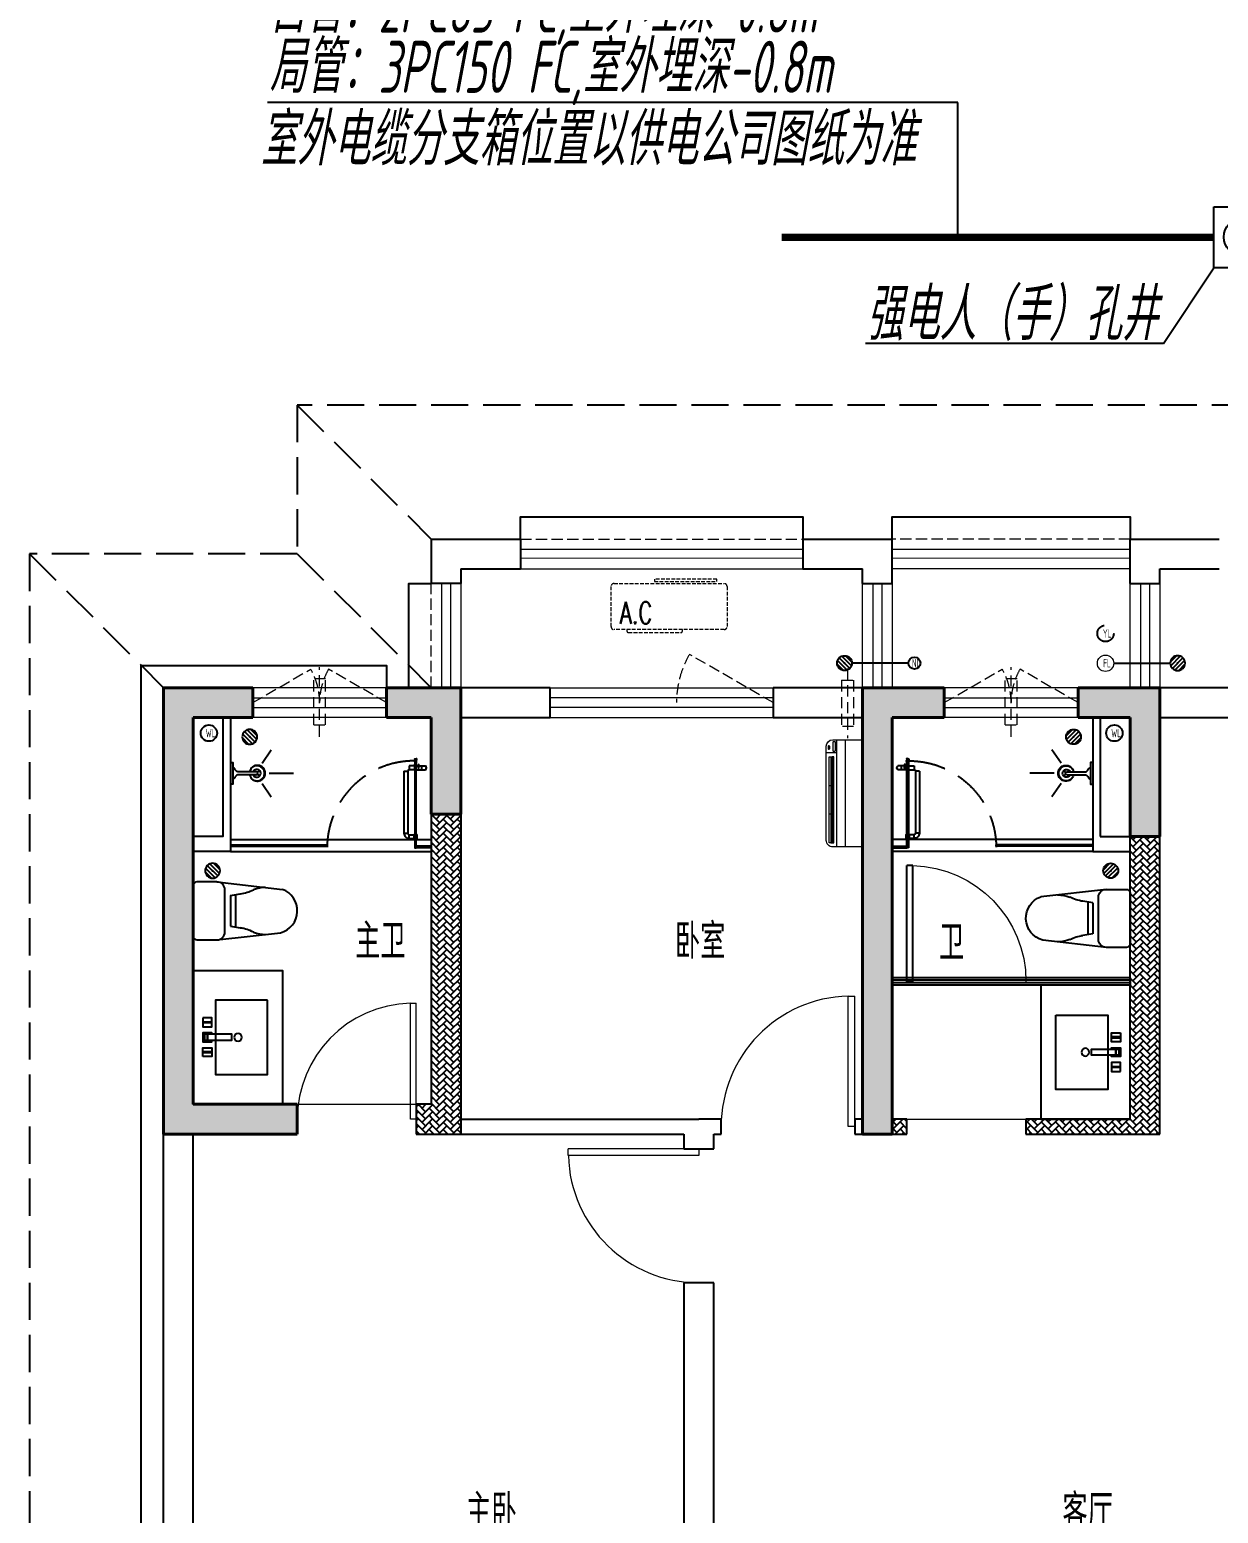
# Model space of a CAD drawing. Extents: x 3753737 to 4713801, y -857380 to 24339.
# Drawn here: x 4468249 to 4476242, y -708984 to -699010 of the extents above; entities that cross this region are included whole.
import ezdxf

# ---------------------------------------------------------------- set-up
doc = ezdxf.new("R2010")
doc.units = 0
doc.header["$LTSCALE"] = 1000
doc.header["$MEASUREMENT"] = 0
doc.linetypes.add('DASH', pattern=[0.35, 0.25, -0.1])
doc.linetypes.add('HIDDEN', pattern=[0.375, 0.25, -0.125])
doc.layers.get('0').update_dxf_attribs({"linetype": 'CONTINUOUS'})
for name, color, linetype in [('!!DIM-动力', 7, 'CONTINUOUS'), ('!!电气', 1, 'CONTINUOUS'), ('CURTWALL', 4, 'CONTINUOUS'), ('DIM-照明', 7, 'CONTINUOUS'), ('IP-bath&kitchen-JOHNSON', 4, 'CONTINUOUS'), ('LVTRY', 252, 'CONTINUOUS'), ('P-bath&kitchen-JOHNSON', 4, 'CONTINUOUS'), ('VPIPE-中水', 122, 'CONTINUOUS'), ('VPIPE-凝结', 150, 'CONTINUOUS'), ('VPIPE-雨水', 4, 'DASH'), ('WALL', 252, 'CONTINUOUS'), ('WIRE-动力', 7, 'CONTINUOUS'), ('保温', 6, 'CONTINUOUS'), ('卫生间', 6, 'CONTINUOUS'), ('看线', 185, 'CONTINUOUS')]:
    doc.layers.add(name, color=color, linetype=linetype)
for name, color, linetype, lineweight in [('COLUMN', 252, 'CONTINUOUS', 40), ('PUB_HATCH', 8, 'CONTINUOUS', 9), ('PUB_TEXT', 7, 'CONTINUOUS', 20), ('VPIPE-废水', 31, 'TG_F', 18), ('WINDOW', 146, 'CONTINUOUS', 20), ('平面-栏杆', 56, 'CONTINUOUS', 15), ('平面-看线', 252, 'CONTINUOUS', 15), ('平面-空调室内机', 176, 'CONTINUOUS', 9), ('平面-空调预留孔', 252, 'CONTINUOUS', 15)]:
    doc.layers.add(name, color=color, linetype=linetype, lineweight=lineweight)
doc.styles.add('_TCH_DIM', font='SIMPLEX', dxfattribs={"bigfont": 'GBCBIG'})
doc.styles.add('HZTXT', font='gbeitc.shx', dxfattribs={"width": 0.8, "height": 400, "bigfont": 'hztxt.shx'})
doc.styles.get("Standard").update_dxf_attribs({"font": 'gbenor.shx', "bigfont": 'gbcbig.shx'})
doc.styles.add('TG_LINETYPE', font='SIMPLEX', dxfattribs={"width": 0.8, "height": 3, "bigfont": 'HZTXT'})
doc.linetypes.add('TG_F', pattern='A,2,-0.3,["F",TG_LINETYPE,S=0.1,R=0,X=-0.23,Y=-0.15],0', length=2.3)
pattern_1 = [(45, (0, 0), (0, 47.4157523), [100.584, -33.528]), (135, (23.708, 23.708), (3e-15, 47.4157523), [100.584, -33.528])]
pattern_2 = [(45, (-420616.58, -363823.725), (0, 47.4157523), [100.584, -33.528]), (135, (-420592.87, -363800.017), (3e-15, 47.4157523), [100.584, -33.528])]

# ---------------------------------------------------------------- blocks, each defined once
blk = doc.blocks.new('A$C148B7D8E')
at = {"layer": '卫生间', "color": 252, "linetype": 'DASH'}
for p, q in [((900, 10000), (1800, 9100)), ((-900, 9000), (0, 8100)), ((900, 9000), (1800, 8100))]:
    blk.add_line(p, q, dxfattribs=at)
blk.add_lwpolyline([(16100, 14000), (16100, 15400), (7700, 15400), (7700, 10800), (7300, 10800), (7300, 10000), (900, 10000), (900, 9000), (-900, 9000), (-900, -900), (1750, -900), (1750, -2100), (23450, -2100), (23450, -900), (25100, -900)], dxfattribs=at)
blk = doc.blocks.new('$lvtry$00000171')
for p, q in [((-74, 11), (-11, 74)), ((-70, -27), (27, 70)), ((-53, -53), (53, 53)), ((-27, -70), (70, 27)), ((11, -74), (74, -11))]:
    blk.add_line(p, q)
blk.add_circle((0, 0), 75)
blk.add_point((0, 0))
blk = doc.blocks.new('DSGDFGF')
blk.add_hatch(color=252).paths.add_polyline_path([(677792.1, 343575.9), (677790.9, 343578.7), (677782.6, 343575.2), (677783.8, 343572.5)])
at = {"color": 252}
for p, q in [((677781, 343575.1), (677792.8, 343580)), ((677781.6, 343574.8), (677782.2, 343575)), ((677781.8, 343558.8), (677784, 343558.3)), ((677784, 343558.3), (677781.8, 343558.3)), ((677792.6, 343568.1), (677782.1, 343568.1)), ((677792.6, 343566.8), (677782.1, 343566.8)), ((677782.2, 343575), (677783.5, 343571.8)), ((677782.3, 343566.8), (677782.3, 343547.2)), ((677783.5, 343571.8), (677792.7, 343575.6)), ((677787.3, 343577.7), (677787.3, 343538.6)), ((677792.9, 343558.9), (677790.7, 343558.4)), ((677790.7, 343558.4), (677792.9, 343558.4)), ((677791.4, 343578.9), (677793.1, 343579.6)), ((677791.4, 343578.9), (677792.7, 343575.6)), ((677792.3, 343566.8), (677792.3, 343545.4)), ((676415.3, 342775.8), (676372.8, 342818.3)), ((676440.6, 342778.8), (676375.8, 342843.6)), ((676457.7, 342790), (676387, 342860.7)), ((676468.9, 342807.1), (676404.1, 342871.9)), ((676471.8, 342832.4), (676429.4, 342874.8)), ((677752.3, 342860.3), (677792.3, 342860.3)), ((677752.3, 342080.3), (677752.3, 342860.3)), ((677792.3, 342080.3), (677792.3, 342860.3)), ((676292.3, 342675.2), (676292.3, 342335.2)), ((676451.7, 342700.2), (676317.3, 342700.2)), ((676451.7, 342700.2), (676891.6, 342650.1)), ((676505, 342363.4), (676505, 342646.9)), ((676543.6, 342608.4), (676622.4, 342622)), ((676575.6, 342613.9), (676575.6, 342396.5)), ((676543.6, 342608.4), (676543.6, 342402)), ((676317.3, 342310.2), (676451.7, 342310.2)), ((676451.7, 342310.2), (676879.4, 342358.9)), ((676543.6, 342402), (676622.4, 342388.4)), ((677792.3, 342080.3), (677752.3, 342080.3))]:
    blk.add_line(p, q, dxfattribs=at)
for points in [[(676792.3, 341855.3), (676442.3, 341855.3), (676442.3, 341355.6), (676792.3, 341355.6)], [(676357.2, 341735.5), (676357.2, 341675.5), (676417.2, 341675.5), (676417.2, 341735.5)], [(676412.2, 341708.5), (676412.2, 341702.5), (676362.2, 341702.5), (676362.2, 341708.5)], [(676387.2, 341585.5), (676387.2, 341625.5), (676367.2, 341625.5), (676367.2, 341585.5)], [(676387.2, 341625.5), (676387.2, 341585.5), (676552.2, 341585.5), (676552.2, 341625.5)], [(676357.2, 341475.5), (676357.2, 341535.5), (676417.2, 341535.5), (676417.2, 341475.5)], [(676412.2, 341502.5), (676412.2, 341508.5), (676362.2, 341508.5), (676362.2, 341502.5)]]:
    blk.add_lwpolyline(points, close=True, dxfattribs=at)
blk.add_lwpolyline([(676417.2, 341625.5), (676417.2, 341635.5), (676357.2, 341635.5), (676357.2, 341575.5), (676417.2, 341575.5), (676417.2, 341585.5)], dxfattribs=at)
blk.add_circle((676593.5, 341605.5), 26, dxfattribs=at)
for centre, radius, start, end in [((677793.5, 343561.9), 13.5, 155.15235, 208.97795), ((677800.8, 343573.5), 20.5, 177.99149, 196.90025), ((677781.4, 343574.2), 1, 111.52657, 175.76516), ((677800.9, 343573.5), 19.5, 177.46581, 196.24837), ((677781.9, 343574.4), 0.5, 112.73297, 178.05418), ((677796, 343562.2), 14.6, 161.89734, 193.71468), ((677782.1, 343555.6), 0.5, 208.97795, 24.22835), ((677791.2, 343559.6), 9.42, 188.01541, 204.22835), ((677781.4, 343560.5), 11.7, 335.41865, 349.51767), ((677792.5, 343555.5), 0.5, 155.41865, 330.15022), ((677816.4, 343571), 24, 160.76087, 187.04874), ((677781, 343562.3), 12.4, 343.94508, 21.34777), ((677793.2, 343578.9), 1.17, 340.04011, 112.53297), ((677781.3, 343561.9), 13.4, 330.15022, 25.08154), ((677793.2, 343579.1), 0.5, 340.76087, 112.53297), ((677813.7, 343571.4), 20.6, 160.04011, 190.84731), ((676317.3, 342675.2), 25, 90, 180), ((676451.7, 342646.9), 53.3, 0, 90), ((676566.3, 342910.4), 293.8, 278.51718, 296.46315), ((676779.2, 342438.8), 224.1, 90, 111.47978), ((676839.7, 342506.4), 152.8, 285.07732, 70.11812), ((676317.3, 342335.2), 25, 180, 270), ((676451.7, 342363.4), 53.3, 270, 0), ((676566.3, 342100), 293.8, 63.53685, 81.48282), ((676779.2, 342571.5), 224.1, 248.52022, 270)]:
    blk.add_arc(centre, radius, start, end, dxfattribs=at)
at = {"color": 252, "lineweight": 13}
blk.add_arc((677772.3, 342080.3), 780, 91.46928, 180, dxfattribs=at)
at = {"color": 252, "extrusion": (0, 0, -1)}
blk.add_ellipse((676422.3, 342825.3), major_axis=(-35.4, 35.4), ratio=1, start_param=5.497787, end_param=11.780972, dxfattribs=at)
at = {"color": 252}
blk.add_open_spline([(677782.3, 343547.2), (677783.2, 343546.4), (677785, 343544.8), (677788.2, 343548.5), (677790.8, 343546.6), (677792.3, 343545.4)], degree=3, knots=[0, 0, 0, 0, 3.066329, 6.218313, 11.124135, 11.124135, 11.124135, 11.124135], dxfattribs=at)
blk.add_point((676422.3, 342825.3), dxfattribs=at)
at = {"layer": 'CURTWALL', "color": 252}
for p, q in [((676292.3, 342105.3), (677892.3, 342105.3)), ((676292.3, 342105.3), (676292.3, 342055.3)), ((676292.3, 342088.7), (677892.3, 342088.7)), ((676292.3, 342072), (677892.3, 342072)), ((676292.3, 342055.3), (677892.3, 342055.3)), ((677892.3, 342105.3), (677892.3, 342055.3))]:
    blk.add_line(p, q, dxfattribs=at)
at = {"layer": 'IP-bath&kitchen-JOHNSON', "color": 252}
for p, q in [((676492.3, 343855.3), (676492.3, 343055)), ((676542.3, 343855.3), (676542.3, 342955)), ((676755.5, 343548.5), (676817.3, 343638)), ((676542.3, 343553.9), (676542.4, 343406.7)), ((676715.9, 343490.9), (676591.6, 343490.9)), ((676715.9, 343469.9), (676591.6, 343469.9)), ((676755.5, 343412.1), (676817.3, 343322.7)), ((676803.7, 343480.3), (676967, 343480.3)), ((676492.3, 343055), (676292.3, 343055)), ((676542.3, 343035), (677892.3, 343035)), ((676542.3, 342955), (676292.3, 342955)), ((676542.3, 343000), (677192.3, 343000)), ((676542.3, 342990), (677192.3, 342990)), ((676542.3, 342955), (677892.3, 342955)), ((677192.3, 342990), (677192.3, 343000)), ((677892.3, 342990), (677792.3, 342990)), ((677792.3, 342980), (677792.3, 342990)), ((677892.3, 342980), (677792.3, 342980))]:
    blk.add_line(p, q, dxfattribs=at)
blk.add_lwpolyline([(676542.3, 343553.9), (676558.1, 343553.9), (676558.1, 343406.7), (676542.4, 343406.7)], dxfattribs=at)
for points in [[(676573, 343506.6, 0.364142), (676558.1, 343518.1, 0.020495)], [(676573, 343454, -0.364142), (676558.1, 343442.6, -0.020495)], [(676591.6, 343490.9, -0.21439), (676573, 343506.6, -7.649644)], [(676591.8, 343469.9, 0.214893), (676573, 343454, 7.649644)]]:
    blk.add_lwpolyline(points, format="xyb", dxfattribs=at)
blk.add_arc((676715.9, 343480.4), 10.5, 270.00849, 90.00849, dxfattribs=at)
for centre, major_axis, ratio, start_param, end_param in [((676723.6, 343480.4), (0, 53.6), 0.987577, 1.76809, 7.656688), ((676721.1, 343480.4), (0, -51), 0.990052, -1.36297, 4.504563), ((676720.1, 343480.4), (0, -26.8), 0.994812, -1.167677, 4.309269), ((676707.1, 343492.9), (-1.43, 0), 0.85, 4.712389, 10.995574), ((676707.1, 343467.9), (-1.43, 0), 0.85, -1.570796, 4.712389), ((676731.5, 343492.9), (-1.43, 0), 0.85, 4.712389, 10.995574), ((676731.5, 343467.9), (-1.43, 0), 0.85, 4.712389, 10.995574)]:
    blk.add_ellipse(centre, major_axis=major_axis, ratio=ratio, start_param=start_param, end_param=end_param, dxfattribs=at)
at = {"layer": 'LVTRY', "color": 252}
for p, q in [((676292.3, 341155.3), (676292.3, 342055.3)), ((676292.3, 342055.3), (676892.3, 342055.3)), ((676892.3, 342055.3), (676892.3, 341155.3)), ((676892.3, 341155.3), (676292.3, 341155.3))]:
    blk.add_line(p, q, dxfattribs=at)
at = {"layer": 'P-bath&kitchen-JOHNSON', "color": 252}
for p, q in [((677745, 343529.5), (677745, 343504.1)), ((677776.6, 343529.5), (677745, 343529.5)), ((677782.2, 343542.4), (677788.6, 343542.4)), ((677782.2, 343512.4), (677782.2, 343542.4)), ((677782.2, 343512.4), (677788.6, 343512.4)), ((677792.3, 343566.8), (677782.3, 343566.8)), ((677782.3, 343566.8), (677782.3, 342980)), ((677785.1, 343542.4), (677787.4, 343540.1)), ((677785.1, 343523.3), (677785.1, 343542.4)), ((677785.1, 343531.5), (677785.1, 343512.4)), ((677785.1, 343512.4), (677787.4, 343514.7)), ((677787.4, 343524.9), (677787.4, 343540.1)), ((677787.4, 343524.9), (677787.4, 343514.7)), ((677788.6, 343542.4), (677790.3, 343540.6)), ((677788.6, 343540.1), (677788.6, 343542.4)), ((677788.6, 343514.7), (677788.6, 343512.4)), ((677788.6, 343512.4), (677790.3, 343514.1)), ((677790.3, 343540.1), (677790.3, 343540.6)), ((677790.3, 343514.7), (677790.3, 343514.1)), ((677792.3, 342980), (677792.3, 343566.8)), ((677798.5, 343529.5), (677853.2, 343529.5)), ((677803.9, 343542.4), (677806.8, 343542.4)), ((677803.9, 343542.4), (677803.9, 343512.4)), ((677803.9, 343512.4), (677806.8, 343512.4)), ((677806.8, 343542.4), (677809.1, 343540.1)), ((677806.8, 343542.4), (677806.8, 343524.9)), ((677806.8, 343512.4), (677806.8, 343529.8)), ((677806.8, 343512.4), (677809.1, 343514.7)), ((677809.1, 343514.7), (677809.1, 343540.1)), ((677830.2, 343504.1), (677830.2, 343529.5)), ((677709.2, 343493.7), (677709.2, 343078.1)), ((677709.2, 343493.7), (677734.6, 343493.7)), ((677734.6, 343493.7), (677734.6, 343078.1)), ((677776.6, 343504.1), (677745, 343504.1)), ((677798.5, 343504.1), (677853.2, 343504.1)), ((677709.2, 343078.1), (677734.6, 343078.1)), ((677744.9, 343042.3), (677744.9, 343067.7)), ((677744.9, 343067.7), (677776.6, 343067.7)), ((677744.9, 343042.3), (677776.6, 343042.3)), ((677778.9, 343070), (677776.6, 343067.7)), ((677776.6, 343067.7), (677776.6, 343042.3)), ((677778.9, 343040), (677776.6, 343042.3)), ((677778.9, 343070), (677778.9, 343040)), ((677781.8, 343070), (677778.9, 343070)), ((677781.8, 343040), (677778.9, 343040)), ((677781.8, 343070), (677781.8, 343040)), ((677793.3, 343070), (677796.2, 343070)), ((677793.3, 343040), (677793.3, 343070)), ((677793.3, 343040), (677796.2, 343040)), ((677796.2, 343040), (677796.2, 343070)), ((677796.2, 343070), (677797.9, 343068.3)), ((677797.9, 343041.8), (677797.9, 343068.3)), ((677782.3, 342980), (677792.3, 342980))]:
    blk.add_line(p, q, dxfattribs=at)
at = {"layer": 'P-bath&kitchen-JOHNSON', "color": 252, "linetype": 'DASH'}
blk.add_arc((677778.5, 342977.6), 586.2, 89.79672, 179.39224, dxfattribs=at)
at = {"layer": 'P-bath&kitchen-JOHNSON', "color": 252}
blk.add_arc((677844.7, 343516.8), 15.3, 304.05298, 55.96165, dxfattribs=at)
for centre, major_axis, start_param, end_param in [((677745, 343493.7), (0, 10.4), 0, 1.570796), ((677744.9, 343078.1), (0, 35.7), 1.570796, 3.141593), ((677744.9, 343078.1), (0, 10.4), 1.570796, 3.141593)]:
    blk.add_ellipse(centre, major_axis=major_axis, ratio=1, start_param=start_param, end_param=end_param, dxfattribs=at)
at = {"layer": 'LVTRY', "color": 252, "xscale": -0.6666666667107826, "yscale": 0.6666666667107826}
blk.add_blockref('$lvtry$00000171', (676672.3, 343725.3), dxfattribs=at)
blk = doc.blocks.new('rrrrrrrrrrrra')
at = {"color": 8}
for p, q in [((-112.4, 458.7), (-112.4, 324.3)), ((252.6, 483.7), (-87.4, 483.7)), ((277.6, 324.3), (277.6, 458.7)), ((-112.4, 324.3), (-63.7, -103.4)), ((277.6, 324.3), (227.5, -115.6)), ((-59.1, 271.1), (224.3, 271.1)), ((-20.6, 232.4), (-34.2, 153.6)), ((191.3, 200.5), (-26.1, 200.5)), ((185.8, 232.4), (-20.6, 232.4)), ((185.8, 232.4), (199.4, 153.6))]:
    blk.add_line(p, q, dxfattribs=at)
for centre, radius, start, end in [((-87.4, 458.7), 25, 90, 180), ((252.6, 458.7), 25, 0, 90), ((-59.1, 324.3), 53.3, 180, 270), ((224.3, 324.3), 53.3, 270, 0), ((-322.6, 209.8), 293.8, 333.53685, 351.48282), ((487.8, 209.8), 293.8, 188.51718, 206.46315), ((149, -3.2), 224.1, 158.52022, 180), ((16.2, -3.2), 224.1, 0, 21.47978), ((83.8, -63.6), 152.8, 195.07732, 340.11812)]:
    blk.add_arc(centre, radius, start, end, dxfattribs=at)
blk = doc.blocks.new('A$C1E0F638F')
for points in [[(499.7, 435.1), (499.7, 85.1), (0, 85.1), (0, 435.1)], [(269.9, 30), (229.9, 30), (229.9, 195), (269.9, 195)], [(119.9, 0), (179.9, 0), (179.9, 60), (119.9, 60)], [(146.9, 55), (152.9, 55), (152.9, 5), (146.9, 5)], [(229.9, 30), (269.9, 30), (269.9, 10), (229.9, 10)], [(379.9, 0), (319.9, 0), (319.9, 60), (379.9, 60)], [(352.9, 55), (346.9, 55), (346.9, 5), (352.9, 5)]]:
    blk.add_lwpolyline(points, close=True)
blk.add_lwpolyline([(269.9, 60), (279.9, 60), (279.9, 0), (219.9, 0), (219.9, 60), (229.9, 60)])
blk.add_circle((249.9, 236.3), 26)
blk = doc.blocks.new('A$C5DCB2F21')
at = {"layer": 'IP-bath&kitchen-JOHNSON', "color": 8}
for p, q in [((73.6, 0), (-73.6, 0)), ((-10.5, -173.5), (-10.5, -49.3)), ((10.6, -173.5), (10.6, -49.3)), ((-68.3, -213.2), (-157.7, -275)), ((-0.1, -261.4), (-0.1, -424.7)), ((68.2, -213.2), (157.6, -275))]:
    blk.add_line(p, q, dxfattribs=at)
blk.add_lwpolyline([(73.6, 0), (73.6, -15.8), (-73.6, -15.8), (-73.6, 0)], dxfattribs=at)
for points in [[(-26.3, -30.7, -0.364142), (-37.8, -15.8, -0.020495)], [(-10.5, -49.4, 0.214893), (-26.3, -30.7, 7.649644)], [(10.6, -49.3, -0.21439), (26.3, -30.7, -7.649644)], [(26.3, -30.7, 0.364142), (37.8, -15.8, 0.020495)]]:
    blk.add_lwpolyline(points, format="xyb", dxfattribs=at)
blk.add_arc((0, -173.5), 10.5, 180, 0, dxfattribs=at)
for centre, major_axis, ratio, start_param, end_param in [((0, -181.3), (53.6, 0), 0.987577, 1.76809, 7.656688), ((0, -178.8), (-51, 0), 0.990052, -1.36297, 4.504563), ((0, -177.8), (-26.8, 0), 0.994812, -1.167677, 4.309269), ((-12.4, -164.7), (0, 1.43), 0.85, -1.570796, 4.712389), ((-12.4, -189.2), (0, 1.43), 0.85, 4.712389, 10.995574), ((12.5, -164.7), (0, 1.43), 0.85, 4.712389, 10.995574), ((12.5, -189.2), (0, 1.43), 0.85, 4.712389, 10.995574)]:
    blk.add_ellipse(centre, major_axis=major_axis, ratio=ratio, start_param=start_param, end_param=end_param, dxfattribs=at)
blk = doc.blocks.new('GDGDRGDGRD')
blk.add_hatch(color=252).paths.add_polyline_path([(491782.3, 524769), (491781.2, 524771.8), (491772.9, 524768.4), (491774, 524765.6)])
at = {"color": 252}
for p, q in [((491771.2, 524768.2), (491783, 524773.1)), ((491771.9, 524767.9), (491772.4, 524768.2)), ((491772, 524751.9), (491774.2, 524751.4)), ((491774.2, 524751.4), (491772.1, 524751.5)), ((491782.8, 524759.9), (491772.3, 524759.9)), ((491772.4, 524768.2), (491773.7, 524764.9)), ((491782.8, 524761.2), (491772.4, 524761.2)), ((491772.6, 524759.9), (491772.6, 524740.3)), ((491773.7, 524764.9), (491783, 524768.8)), ((491777.6, 524770.8), (491777.6, 524731.7)), ((491783.2, 524752), (491781, 524751.5)), ((491781, 524751.5), (491783.1, 524751.5)), ((491781.6, 524772), (491783.3, 524772.7)), ((491781.6, 524772), (491783, 524768.8)), ((491782.6, 524759.9), (491782.6, 524738.5))]:
    blk.add_line(p, q, dxfattribs=at)
for centre, radius, start, end in [((491783.7, 524755), 13.5, 155.15235, 208.97795), ((491771.6, 524767.3), 1, 111.52657, 175.76516), ((491791.1, 524766.6), 20.5, 177.99149, 196.90025), ((491772.1, 524767.5), 0.5, 112.73297, 178.05418), ((491791.1, 524766.7), 19.5, 177.46581, 196.24837), ((491786.2, 524755.4), 14.6, 161.89734, 193.71468), ((491772.3, 524748.7), 0.5, 208.97795, 24.22835), ((491781.4, 524752.8), 9.42, 188.01541, 204.22835), ((491782.7, 524748.6), 0.5, 155.41865, 330.15022), ((491771.6, 524753.7), 11.7, 335.41865, 349.51767), ((491806.6, 524764.1), 24, 160.76087, 187.04874), ((491771.3, 524755.4), 12.4, 343.94508, 21.34777), ((491783.4, 524772), 1.17, 340.04011, 112.53297), ((491771.5, 524755), 13.4, 330.15022, 25.08154), ((491783.5, 524772.2), 0.5, 340.76087, 112.53297), ((491803.9, 524764.6), 20.6, 160.04011, 190.84731)]:
    blk.add_arc(centre, radius, start, end, dxfattribs=at)
blk.add_open_spline([(491772.6, 524740.3), (491773.5, 524739.5), (491775.3, 524737.9), (491778.5, 524741.7), (491781, 524739.7), (491782.6, 524738.5)], degree=3, knots=[0, 0, 0, 0, 3.066329, 6.218313, 11.124135, 11.124135, 11.124135, 11.124135])
at = {"layer": 'IP-bath&kitchen-JOHNSON', "color": 252}
for p, q in [((490532.6, 524228.1), (491882.6, 524228.1)), ((490532.6, 524193.1), (491182.6, 524193.1)), ((490532.6, 524183.1), (491182.6, 524183.1)), ((490532.6, 524148.1), (491882.6, 524148.1)), ((491182.6, 524183.1), (491182.6, 524193.1)), ((491882.6, 524183.1), (491782.6, 524183.1)), ((491782.6, 524173.1), (491782.6, 524183.1)), ((491882.6, 524173.1), (491782.6, 524173.1))]:
    blk.add_line(p, q, dxfattribs=at)
for points in [[(490532.6, 525048.5), (490532.6, 524148.1), (490282.6, 524148.1)], [(490482.6, 525048.5), (490482.6, 524248.1), (490282.6, 524248.1)]]:
    blk.add_lwpolyline(points, dxfattribs=at)
at = {"layer": 'LVTRY', "color": 252}
blk.add_lwpolyline([(490882.6, 522448.5), (490282.6, 522448.5), (490282.6, 523348.5), (490882.6, 523348.5)], close=True, dxfattribs=at)
at = {"layer": 'P-bath&kitchen-JOHNSON', "color": 252}
for p, q in [((491772.5, 524735.5), (491778.8, 524735.5)), ((491772.5, 524705.5), (491772.5, 524735.5)), ((491775.4, 524735.5), (491777.7, 524733.2)), ((491775.4, 524716.5), (491775.4, 524735.5)), ((491778.8, 524735.5), (491780.5, 524733.8)), ((491778.8, 524733.2), (491778.8, 524735.5)), ((491794.2, 524735.5), (491797.1, 524735.5)), ((491794.2, 524735.5), (491794.2, 524705.5)), ((491797.1, 524735.5), (491799.4, 524733.2)), ((491797.1, 524735.5), (491797.1, 524718.1)), ((491699.5, 524686.9), (491699.5, 524271.2)), ((491699.5, 524686.9), (491724.8, 524686.9)), ((491724.8, 524686.9), (491724.8, 524271.2)), ((491735.2, 524722.6), (491735.2, 524697.2)), ((491766.9, 524722.6), (491735.2, 524722.6)), ((491766.9, 524697.2), (491735.2, 524697.2)), ((491772.5, 524705.5), (491778.8, 524705.5)), ((491775.4, 524724.6), (491775.4, 524705.5)), ((491775.4, 524705.5), (491777.7, 524707.8)), ((491777.7, 524718), (491777.7, 524733.2)), ((491777.7, 524718), (491777.7, 524707.8)), ((491778.8, 524707.8), (491778.8, 524705.5)), ((491778.8, 524705.5), (491780.5, 524707.3)), ((491780.5, 524733.2), (491780.5, 524733.8)), ((491780.5, 524707.8), (491780.5, 524707.3)), ((491788.8, 524722.6), (491843.5, 524722.6)), ((491788.8, 524697.2), (491843.5, 524697.2)), ((491794.2, 524705.5), (491797.1, 524705.5)), ((491797.1, 524705.5), (491797.1, 524723)), ((491797.1, 524705.5), (491799.4, 524707.9)), ((491799.4, 524707.9), (491799.4, 524733.2)), ((491820.4, 524697.2), (491820.4, 524722.6)), ((491699.5, 524271.2), (491724.8, 524271.2)), ((491735.2, 524235.5), (491735.2, 524260.8)), ((491735.2, 524260.8), (491766.9, 524260.8)), ((491769.2, 524263.1), (491766.9, 524260.8)), ((491766.9, 524260.8), (491766.9, 524235.5)), ((491769.2, 524263.1), (491769.2, 524233.2)), ((491772, 524263.1), (491769.2, 524263.1)), ((491772, 524263.1), (491772, 524233.2)), ((491783.6, 524263.1), (491786.4, 524263.1)), ((491783.6, 524233.2), (491783.6, 524263.1)), ((491786.4, 524233.2), (491786.4, 524263.1)), ((491786.4, 524263.1), (491788.2, 524261.4)), ((491788.2, 524234.9), (491788.2, 524261.4)), ((491735.2, 524235.5), (491766.9, 524235.5)), ((491769.2, 524233.2), (491766.9, 524235.5)), ((491772, 524233.2), (491769.2, 524233.2)), ((491783.6, 524233.2), (491786.4, 524233.2))]:
    blk.add_line(p, q, dxfattribs=at)
blk.add_lwpolyline([(491782.6, 524173.1), (491782.6, 524759.9), (491772.6, 524759.9), (491772.6, 524173.2)], close=True, dxfattribs=at)
at = {"layer": 'P-bath&kitchen-JOHNSON', "color": 252, "linetype": 'DASH'}
blk.add_arc((491768.7, 524170.7), 586.2, 89.79672, 179.39224, dxfattribs=at)
at = {"layer": 'P-bath&kitchen-JOHNSON', "color": 252}
blk.add_arc((491834.9, 524709.9), 15.3, 304.05298, 55.96165, dxfattribs=at)
for centre, major_axis, start_param, end_param in [((491735.2, 524686.9), (0, 10.4), 0, 1.570796), ((491735.2, 524271.2), (0, 35.7), 1.570796, 3.141593), ((491735.2, 524271.2), (0, 10.4), 1.570796, 3.141593)]:
    blk.add_ellipse(centre, major_axis=major_axis, ratio=1, start_param=start_param, end_param=end_param, dxfattribs=at)
at = {"layer": 'IP-bath&kitchen-JOHNSON', "color": 252, "rotation": 90.008488524447}
blk.add_blockref('A$C5DCB2F21', (490532.6, 524673.5), dxfattribs=at)
at = {"layer": 'LVTRY', "color": 252, "xscale": -0.6666666667107826, "yscale": 0.6666666667107826}
for p in [(490662.6, 524918.5), (490412.6, 524018.5)]:
    blk.add_blockref('$lvtry$00000171', p, dxfattribs=at)
at = {"layer": 'LVTRY', "color": 252, "extrusion": (0, 0, -1), "xscale": -1, "zscale": -1, "rotation": 270}
blk.add_blockref('rrrrrrrrrrrra', (-490766.3, 523665.7), dxfattribs=at)
at = {"layer": 'LVTRY', "color": 252, "xscale": -1, "rotation": 270}
blk.add_blockref('A$C1E0F638F', (490347.5, 522648.8), dxfattribs=at)
blk = doc.blocks.new('GFDGFSDFGD')
at = {"layer": 'PUB_HATCH'}
for points in [[(421116.7, 373023.7), (420516.6, 373023.7), (420516.6, 370023.7), (421416.6, 370023.7), (421416.6, 370223.7), (420716.6, 370223.7), (420716.6, 372823.7), (421116.7, 372823.7)], [(422016.7, 373023.7), (422016.7, 372823.7), (422316.6, 372823.7), (422316.6, 372173.7), (422516.6, 372173.7), (422516.6, 373023.7)], [(425766.6, 373023.7), (425216.6, 373023.7), (425216.6, 370023.7), (425416.6, 370023.7), (425416.6, 372823.7), (425766.6, 372823.7)], [(426666.7, 373023.7), (426666.7, 372823.7), (427016.6, 372823.7), (427016.6, 372023.7), (427216.6, 372023.7), (427216.6, 373023.7)]]:
    blk.add_hatch(color=256, dxfattribs=at).paths.add_polyline_path(points)
at = {"layer": 'COLUMN', "color": 252}
for p, q in [((421116.7, 373023.7), (420516.6, 373023.7)), ((420516.6, 373023.7), (420516.6, 370023.7)), ((421116.7, 372823.7), (421116.7, 373023.7)), ((422016.7, 373023.7), (422016.7, 372823.7)), ((422516.6, 373023.7), (422016.7, 373023.7)), ((422516.6, 372173.7), (422516.6, 373023.7)), ((425766.6, 373023.7), (425216.6, 373023.7)), ((425216.6, 373023.7), (425216.6, 370023.7)), ((425766.6, 372823.7), (425766.6, 373023.7)), ((426666.7, 373023.7), (426666.7, 372823.7)), ((427216.6, 373023.7), (426666.7, 373023.7)), ((427216.6, 372023.7), (427216.6, 373023.7)), ((420716.6, 370223.7), (420716.6, 372823.7)), ((420716.6, 372823.7), (421116.7, 372823.7)), ((422016.7, 372823.7), (422316.6, 372823.7)), ((422316.6, 372823.7), (422316.6, 372173.7)), ((425416.6, 370023.7), (425416.6, 372823.7)), ((425416.6, 372823.7), (425766.6, 372823.7)), ((426666.7, 372823.7), (427016.6, 372823.7)), ((427016.6, 372823.7), (427016.6, 372023.7)), ((422316.6, 372173.7), (422516.6, 372173.7)), ((427016.6, 372023.7), (427216.6, 372023.7)), ((421416.6, 370223.7), (420716.6, 370223.7)), ((421416.6, 370023.7), (421416.6, 370223.7)), ((420516.6, 370023.7), (421416.6, 370023.7)), ((425216.6, 370023.7), (425416.6, 370023.7))]:
    blk.add_line(p, q, dxfattribs=at)
blk = doc.blocks.new('GDFGDGRD')
at = {"layer": '保温', "linetype": 'ByBlock', "ltscale": 10}
h = blk.add_hatch(dxfattribs=at)
h.set_pattern_fill('AR-HBONE', color=251, scale=55)
h.set_pattern_definition(pattern_1)
h.paths.add_polyline_path([(427216.6, 370023.7), (427216.6, 372023.7), (427016.6, 372023.7), (427016.6, 370023.7)])
h = blk.add_hatch(dxfattribs=at)
h.set_pattern_fill('AR-HBONE', color=251, scale=55)
h.set_pattern_definition(pattern_1)
h.paths.add_polyline_path([(425516.6, 370023.7), (425516.6, 370123.7), (425416.6, 370123.7), (425416.6, 370023.7)])
h = blk.add_hatch(dxfattribs=at)
h.set_pattern_fill('AR-HBONE', color=251, scale=55)
h.set_pattern_definition(pattern_1)
h.paths.add_polyline_path([(427016.6, 370023.7), (427016.6, 370123.7), (426316.6, 370123.7), (426316.6, 370023.7)])
blk = doc.blocks.new('A$C001338C2')
at = {"color": 8}
for p, q in [((845, 304), (55, 304)), ((109, 215), (109, 304)), ((0, 249), (0, 22)), ((900, 22), (900, 249)), ((22, 0), (878, 0))]:
    blk.add_line(p, q, dxfattribs=at)
at = {"color": 8, "lineweight": 5}
for p, q in [((865, 279), (144, 279)), ((144, 279), (144, 266)), ((387, 279), (144, 279)), ((144, 279), (144, 253)), ((144, 266), (865, 266)), ((144, 240), (144, 253)), ((144, 253), (865, 253)), ((387, 240), (387, 279)), ((865, 279), (622, 279)), ((622, 279), (622, 240)), ((865, 253), (865, 279)), ((865, 266), (865, 240)), ((900, 215), (0, 215)), ((900, 143), (0, 143)), ((865, 240), (144, 240)), ((622, 240), (387, 240))]:
    blk.add_line(p, q, dxfattribs=at)
at = {"color": 8}
for points in [[(73, 275), (57, 275, -0.414214), (51, 281), (51, 283, -0.414214), (57, 289), (73, 289, -0.414214), (79, 283), (79, 281, -0.414214)], [(89, 226), (22, 226, -0.414214), (17, 232), (17, 243, -0.414214), (22, 249), (89, 249, -0.414214), (95, 243), (95, 232, -0.414214)]]:
    blk.add_lwpolyline(points, format="xyb", close=True, dxfattribs=at)
for centre, radius, start, end in [((55, 249), 55, 90, 180), ((845, 249), 55, 360, 90), ((22, 22), 22, 180, 270), ((878, 22), 22, 270, 360)]:
    blk.add_arc(centre, radius, start, end, dxfattribs=at)
blk = doc.blocks.new('dongkong')
at = {"layer": '平面-空调预留孔', "color": 8, "linetype": 'HIDDEN', "ltscale": 0.3}
for p, q in [((-603796, 210899.9), (-603796, 210431.5)), ((-603836, 210821), (-603836, 210510.8)), ((-603836, 210821), (-603756, 210821)), ((-603756, 210821), (-603756, 210510.8))]:
    blk.add_line(p, q, dxfattribs=at)
blk.add_lwpolyline([(-603756, 210510.8), (-603836, 210510.8)], dxfattribs=at)
blk = doc.blocks.new('rtyryrtyeeretee')
at = {"layer": '平面-空调预留孔', "color": 252, "linetype": 'DASH', "ltscale": 0.1}
for p, q in [((669748.9, 343882), (669748.9, 343872)), ((669758.9, 343862), (670111.7, 343862)), ((670121.7, 343872), (670121.7, 343882))]:
    blk.add_line(p, q, dxfattribs=at)
blk.add_lwpolyline([(670352.8, 344221.1), (669933, 344221.1), (669933, 344206), (670352.8, 344206)], close=True, dxfattribs=at)
blk.add_lwpolyline([(670402, 343882), (669662, 343882, -0.414214), (669642, 343902), (669642, 344172, -0.414214), (669662, 344192), (670402, 344192, -0.414214), (670422, 344172), (670422, 343902, -0.414214)], format="xyb", close=True, dxfattribs=at)
for centre, start, end in [((669758.9, 343872), 180, 270), ((670111.7, 343872), 270, 0)]:
    blk.add_arc(centre, 10, start, end, dxfattribs=at)
at = {"layer": '平面-空调预留孔', "color": 252, "linetype": 'DASH', "ltscale": 0.1, "style": '_TCH_DIM', "width": 0.705882}
blk.add_text('A.C', height=146.88, dxfattribs=at).set_placement((669701.4, 343921.6))
blk = doc.blocks.new('$WINLIB2D$00000001')
at = {"color": 0}
for points in [[(-0.5, 0.5), (-0.5, -0.5)], [(-0.5, 0.5), (0.5, 0.5)], [(0.5, -0.5), (0.5, 0.5)], [(0.5, 0.1667), (-0.5, 0.1667)], [(0.5, -0.1667), (-0.5, -0.1667)], [(-0.5, -0.5), (0.5, -0.5)]]:
    blk.add_lwpolyline(points, dxfattribs=at)
blk = doc.blocks.new('$DorLib2D$00000001')
for p, q in [((0.45, 0.975), (0.5, 0.975)), ((0.45, 0), (0.45, 0.975)), ((0.5, 0), (0.5, 0.975)), ((0.5, 0), (0.45, 0))]:
    blk.add_line(p, q)
at = {"lineweight": 13}
blk.add_arc((0.475, 0), 0.975, 91.4693, 180, dxfattribs=at)
blk = doc.blocks.new('A$C5F341E43')
at = {"layer": '保温', "linetype": 'ByBlock', "ltscale": 10}
h = blk.add_hatch(dxfattribs=at)
h.set_pattern_fill('AR-HBONE', color=252, scale=55)
h.set_pattern_definition(pattern_2)
h.paths.add_polyline_path([(1900.1, 6200), (1900.1, 8350), (1700.1, 8350), (1700.1, 6200)])
h = blk.add_hatch(dxfattribs=at)
h.set_pattern_fill('AR-HBONE', color=252, scale=55)
h.set_pattern_definition(pattern_2)
h.paths.add_polyline_path([(1700.1, 6200), (1700.1, 6400), (1600.1, 6400), (1600.1, 6200)])
at = {"layer": 'VPIPE-中水', "color": 252, "linetype": 'Continuous'}
for centre in [(205.1, 8895), (6294.8, 8895)]:
    blk.add_circle(centre, 55, dxfattribs=at)
at = {"layer": 'VPIPE-凝结', "color": 252, "ltscale": 0.1}
for p, q in [((4910, 9365.5), (4530, 9365.5)), ((6290, 9365.5), (6670, 9365.5))]:
    blk.add_line(p, q, dxfattribs=at)
at = {"layer": 'VPIPE-凝结', "color": 252}
blk.add_circle((4950, 9365.5), 40, dxfattribs=at)
at = {"layer": 'VPIPE-废水', "color": 252}
blk.add_circle((6235, 9365), 55, dxfattribs=at)
at = {"layer": 'VPIPE-雨水', "color": 252}
blk.add_circle((6235, 9565), 55, dxfattribs=at)
at = {"layer": 'WALL', "color": 252}
for p, q in [((1700, 10200), (1700, 9900)), ((1700, 10200), (2300, 10200)), ((2300, 10200), (2300, 10000)), ((4200, 10200), (4800, 10200)), ((4200, 10200), (4200, 10000)), ((4800, 9900), (4800, 10200)), ((6400, 10200), (7000, 10200)), ((6400, 9900), (6400, 10200)), ((1900, 10000), (1900, 9900)), ((1900, 10000), (2300, 10000)), ((4200, 10000), (4600, 10000)), ((4600, 9900), (4600, 10000)), ((6600, 10000), (7000, 10000)), ((6600, 9900), (6600, 10000)), ((1900, 9900), (1700, 9900)), ((4600, 9900), (4800, 9900)), ((6400, 9900), (6600, 9900)), ((500.1, 9200), (-100, 9200)), ((-100, 6300), (-100, 9200)), ((500.1, 9000), (500.1, 9200)), ((1800, 9200), (1400.1, 9200)), ((1400.1, 9200), (1400.1, 9000)), ((2500, 9200), (1800, 9200)), ((2500, 9000), (2500, 9200)), ((4700, 9200), (4000, 9200)), ((4000, 9200), (4000, 9000)), ((5150, 9200), (4700, 9200)), ((5150, 9000), (5150, 9200)), ((6500, 9200), (6050, 9200)), ((6050, 9200), (6050, 9000)), ((7100, 9200), (6500, 9200)), ((100, 9000), (500.1, 9000)), ((100, 6400), (100, 9000)), ((1400.1, 9000), (1700, 9000)), ((1700, 9000), (1700, 6400)), ((1900, 9000), (2500, 9000)), ((1900, 9000), (1900, 6300)), ((4000, 9000), (4600, 9000)), ((4600, 6300), (4600, 9000)), ((4800, 9000), (5150, 9000)), ((4800, 6300), (4800, 9000)), ((6050, 9000), (6400, 9000)), ((6400, 6300), (6400, 9000)), ((6600, 6200), (6600, 9000)), ((6600, 9000), (7100, 9000)), ((800, 6400), (100, 6400)), ((800, 6200), (800, 6400)), ((1700, 6400), (1600, 6400)), ((1600, 6400), (1600, 6200)), ((-100, 1100), (-100, 6300)), ((1900, 6300), (3500, 6300)), ((3650, 6300), (3500, 6300)), ((3650, 6200), (3650, 6300)), ((4600, 6300), (4550, 6300)), ((4550, 6300), (4550, 6200)), ((4900, 6300), (4800, 6300)), ((4900, 6200), (4900, 6300)), ((6400, 6300), (5700, 6300)), ((5700, 6300), (5700, 6200)), ((100, 6200), (800, 6200)), ((100, 1300), (100, 6200)), ((1600, 6200), (1800, 6200)), ((1800, 6200), (3400, 6200)), ((3400, 6200), (3400, 6100)), ((3600, 6200), (3650, 6200)), ((3600, 6100), (3600, 6200)), ((4550, 6200), (4700, 6200)), ((4700, 6200), (4900, 6200)), ((5700, 6200), (6600, 6200)), ((3400, 6100), (3600, 6100)), ((3600, 5200), (3400, 5200)), ((3400, 5200), (3400, 1900)), ((3600, 1900), (3600, 5200))]:
    blk.add_line(p, q, dxfattribs=at)
at = {"layer": 'WINDOW', "color": 252}
for p, q in [((800, 6400), (1600, 6400)), ((4900, 6300, 800), (5700, 6300, 800))]:
    blk.add_line(p, q, dxfattribs=at)
at = {"layer": 'WINDOW', "color": 252, "linetype": 'DASH'}
for p, q in [((4900, 6300), (4900, 6200)), ((5700, 6200), (5700, 6300))]:
    blk.add_line(p, q, dxfattribs=at)
at = {"layer": 'WINDOW', "color": 252, "linetype": 'DASH', "ltscale": 0.3}
for points in [[(4000, 9100), (3436.9, 9424.6, 0.131485), (3350, 9100)], [(500.1, 9100), (889.8, 9324.9, -0.131605), (950.1, 9100)], [(1400.1, 9100), (1010.3, 9324.9, 0.131605), (950.1, 9100)], [(5150.1, 9100), (5539.8, 9324.9, -0.131605), (5600.1, 9100)], [(6050.1, 9100), (5660.3, 9324.9, 0.131605), (5600.1, 9100)]]:
    blk.add_lwpolyline(points, format="xyb", dxfattribs=at)
at = {"layer": '保温', "color": 252, "linetype": 'ByBlock', "ltscale": 10}
blk.add_line((1900.1, 6300), (1900.1, 6200), dxfattribs=at)
at = {"layer": '平面-栏杆', "color": 252}
for points in [[(4200, 10130), (2300, 10130.3)], [(6400, 10130), (4800, 10130.3)], [(4200, 10070), (2300, 10070.3)], [(6400, 10070), (4800, 10070.3)], [(1770.3, 9900), (1770, 9200)], [(1830.3, 9900), (1830, 9200)], [(4670, 9900), (4669.7, 9200)], [(4730, 9900), (4729.7, 9200)], [(6470, 9900), (6469.7, 9200)], [(6530, 9900), (6529.7, 9200)]]:
    blk.add_lwpolyline(points, dxfattribs=at)
at = {"layer": '平面-看线', "color": 252, "linetype": 'DASH', "ltscale": 0.3}
blk.add_line((1700, 9200), (1700.3, 9900), dxfattribs=at)
at = {"layer": '平面-看线', "color": 252}
for p, q in [((4599.7, 9200), (4600, 9900)), ((6399.7, 9200), (6400, 9900))]:
    blk.add_line(p, q, dxfattribs=at)
at = {"layer": '平面-看线', "color": 252, "linetype": 'DASH', "ltscale": 0.3}
for points in [[(2300, 10200), (4200, 10200)], [(6400, 10200), (4800, 10200)]]:
    blk.add_lwpolyline(points, dxfattribs=at)
at = {"layer": '平面-看线', "color": 252}
for points in [[(2300, 10000), (4200, 10000)], [(6400, 10000), (4800, 10000)], [(1900.3, 9900), (1900, 9200)], [(4800, 9900), (4799.7, 9200)], [(6600, 9900), (6599.7, 9200)]]:
    blk.add_lwpolyline(points, dxfattribs=at)
at = {"layer": '看线', "color": 252, "ltscale": 0.5}
for points in [[(2300, 10200), (2300, 10350), (4200, 10350), (4200, 10200)], [(4800, 10200), (4800, 10350), (6400, 10350), (6400, 10200)], [(1550.3, 9200), (1550.3, 9900), (1700.3, 9900)]]:
    blk.add_lwpolyline(points, dxfattribs=at)
at = {"layer": '看线', "color": 252}
blk.add_lwpolyline([(2300, 1100), (2300, 950), (-250, 950), (-250, 9350), (1400.1, 9350), (1400.1, 9200)], dxfattribs=at)
at = {"color": 252}
for name, p in [('A$C148B7D8E', (-100, 1100)), ('GFDGFSDFGD', (-420616.6, -363823.7)), ('rtyryrtyeeretee', (-666732.1, -334291)), ('GDFGDGRD', (-420616.6, -363823.7)), ('GDGDRGDGRD', (-490182.5, -516048.5))]:
    blk.add_blockref(name, p, dxfattribs=at)
at = {"color": 252, "xscale": -1}
blk.add_blockref('DSGDFGF', (682692.3, -334855.3), dxfattribs=at)
at = {"layer": 'LVTRY', "color": 252, "yscale": 0.6666666667107825}
for p, xscale, rotation in [((4480, 9365.5), 0.6666666667107825, 269.9999999939778), ((6720, 9365.5), -0.6666666667107825, 90.00000000602213)]:
    blk.add_blockref('$lvtry$00000171', p, dxfattribs=dict(at, xscale=xscale, rotation=rotation))
at = {"layer": 'WINDOW', "color": 252}
for name, p, xscale, yscale, zscale, rotation in [('$WINLIB2D$00000001', (950.1, 9100), -900, -200, -900, 359.9999999964871), ('$WINLIB2D$00000001', (3250, 9100), 1500, -200, 1500, 359.9999999969686), ('$WINLIB2D$00000001', (5600, 9100), -900, -200, -900, 1.823162473766424e-09), ('$DorLib2D$00000001', (4100, 6250), 900, 900, 900, 3.223884863770534e-09), ('$DorLib2D$00000001', (1200, 6300), 800, 800, 800, 6.01791841182132e-09), ('$DorLib2D$00000001', (3500, 5650), 900, 900, 900, 90.00000000129845)]:
    blk.add_blockref(name, p, dxfattribs=dict(at, xscale=xscale, yscale=yscale, zscale=zscale, rotation=rotation))
at = {"layer": '平面-空调室内机', "color": 252, "ltscale": 0.3, "xscale": -1, "rotation": 180}
for p in [(604746, 219771), (609396, 219770.8)]:
    blk.add_blockref('dongkong', p, dxfattribs=at)
at = {"layer": '平面-空调室内机', "color": 252, "ltscale": 0.3}
blk.add_blockref('dongkong', (608296.2, -201570.7), dxfattribs=at)
at = {"layer": '平面-空调预留孔', "color": 252, "xscale": -0.8000000000465648, "yscale": 0.8000000000465648, "zscale": 0.8000000000465646, "rotation": 89.99999976656984}
blk.add_blockref('A$C001338C2', (4600, 8850.3), dxfattribs=at)
at = {"layer": 'PUB_TEXT', "color": 252, "width": 0.6}
for s, p in [('YL', (6216.8, 9537)), ('NL', (4933.2, 9337.5)), ('FL', (6219.6, 9337)), ('WL', (184.1, 8867)), ('WL', (6273.8, 8867))]:
    blk.add_text(s, height=56, dxfattribs=at).set_placement(p)
at = {"layer": 'PUB_TEXT', "color": 252}
for s, height, p in [('主卫', 236.31, (1188.7, 7377.8)), ('卧室', 236.31, (3338.7, 7377.8, 0)), ('卫', 236.3, (5114.9, 7368.8)), ('主卧', 236.31, (1935.2, 3542.5)), ('客厅', 236.31, (5945, 3542.5))]:
    blk.add_text(s, height=height, dxfattribs=at).set_placement(p)
blk = doc.blocks.new('dfgdsgsdg')
at = {"layer": '!!DIM-动力'}
blk.add_lwpolyline([(1783912.6, 547079.1), (1784299.9, 547079.1), (1784299.9, 546667.8), (1783912.6, 546667.8)], close=True, dxfattribs=at)
blk.add_circle((1784105.1, 546875.3), 124.2, dxfattribs=at)

msp = doc.modelspace()

# ---------------------------------------------------------------- linework, layer by layer
at = {"layer": '!!电气'}
for p, q in [((4474489.7, -699498.4), (4469847.1, -699498.4)), ((4474489.7, -700405.4), (4474489.7, -699498.4))]:
    msp.add_line(p, q, dxfattribs=at)
at = {"layer": 'DIM-照明', "color": 7}
for q in [(4476211, -700611), (4473870.1, -701119.1)]:
    msp.add_line((4475874.2, -701119.1), q, dxfattribs=at)
at = {"layer": 'WIRE-动力', "color": 6, "linetype": 'Continuous', "const_width": 50}
msp.add_lwpolyline([(4476211, -700405.4), (4473306.3, -700405.4)], dxfattribs=at)

# ---------------------------------------------------------------- block references
at = {"layer": '!!DIM-动力', "rotation": 0.001736889965600356}
msp.add_blockref('dfgdsgsdg', (2692315, -1247332.9), dxfattribs=at)
at = {"layer": '!!电气'}
msp.add_blockref('A$C5F341E43', (4469248.6, -712633.8), dxfattribs=at)

# ---------------------------------------------------------------- texts
at = {"layer": 'DIM-照明', "color": 7, "style": 'HZTXT', "width": 0.7}
for s, p in [('自管：2PC65 FC,室外埋深-0.8m', (4469858.6, -699029.2, 1500)), ('局管：3PC150 FC,室外埋深-0.8m', (4469858.6, -699434.4, 1500)), ('室外电缆分支箱位置以供电公司图纸为准', (4469799.3, -699921.2, 1500)), ('强电人（手）孔井', (4473873.8, -701096.8))]:
    msp.add_text(s, height=350, dxfattribs=at).set_placement(p)

doc.saveas('drawing.dxf')
